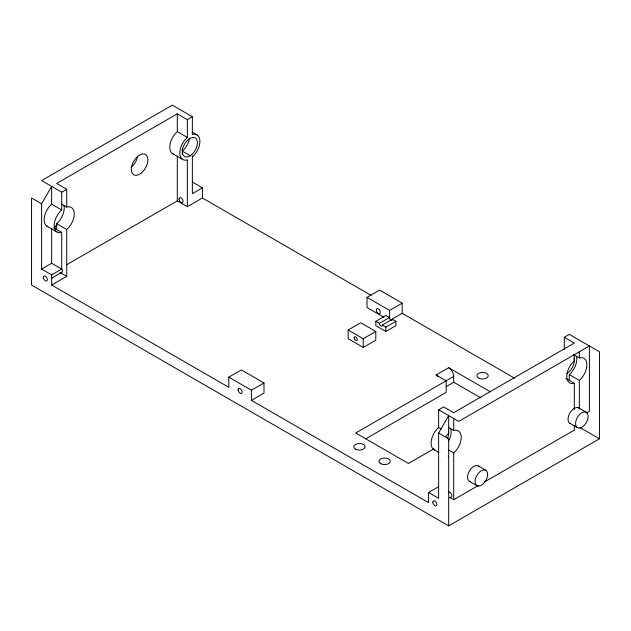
<?xml version="1.0" encoding="UTF-8"?>
<svg xmlns="http://www.w3.org/2000/svg" width="631" height="631" viewBox="0 0 631 631"><rect width="100%" height="100%" fill="white"/><g stroke="black" fill="none" stroke-linecap="round" stroke-linejoin="round"><path stroke-width="0.95" d="M54.163 228.059L61.704 232.413L61.704 269.074L51.655 274.879L41.599 269.074L41.599 203.789L51.655 186.382L51.655 204.184L51.056 204.704A14.213 8.203 -60 0 0 44.288 217.474A14.213 8.203 -60 0 0 47.759 226.584M51.655 274.879L51.655 285.031L228.808 387.316L228.808 377.157L251.422 390.218L251.422 400.37L428.575 502.647L428.575 492.495L438.632 498.301L438.632 433.008L448.68 415.6L448.68 433.402L448.089 433.923A14.213 8.203 -60 0 0 445.809 436.478M192.368 156.977L192.968 156.456A14.213 8.203 -60 0 0 199.909 141.407A14.213 8.203 -60 0 0 192.968 134.379L192.368 134.545L192.368 116.743L172.271 105.14L41.599 180.576L61.704 192.187L61.704 209.989L61.112 210.502A14.213 8.203 -60 0 0 54.163 225.551A14.213 8.203 -60 0 0 61.112 232.579L61.704 232.413M56.68 229.558L56.68 223.705L57.271 223.193A14.213 8.203 -60 0 0 63.905 205.438M192.368 116.743L187.344 119.645L177.295 113.84L177.295 131.642L176.704 132.163A14.213 8.203 -60 0 0 169.936 144.933A14.213 8.203 -60 0 0 173.399 154.051M51.655 285.031L66.728 276.331L66.728 229.51L67.32 228.998A14.213 8.203 -60 0 0 74.269 213.948A14.213 8.203 -60 0 0 67.32 206.921L66.728 207.086L61.704 204.184M187.344 119.645L187.344 137.448L186.752 137.968A14.213 8.203 -60 0 0 179.803 153.01A14.213 8.203 -60 0 0 186.752 160.045L187.344 159.872L187.344 206.692L177.295 200.887L66.87 264.641M182.32 154.067L182.32 151.172L182.911 150.651A14.213 8.203 -60 0 0 189.545 138.67M564.272 349.44L564.272 337.262L574.32 343.067L453.705 412.698L443.656 406.9L438.632 409.803L438.632 427.597L438.032 428.118A14.213 8.203 -60 0 0 431.265 440.888A14.213 8.203 -60 0 0 434.735 450.006M449.517 497.331L453.705 499.752L453.705 452.932L454.296 452.411A14.213 8.203 -60 0 0 461.245 437.362A14.213 8.203 -60 0 0 454.296 430.334L453.705 430.5L448.68 427.597M569.296 380.375L569.296 374.593L569.888 374.073A14.213 8.203 -60 0 0 576.521 356.318M579.345 408.367L579.345 380.39L579.944 379.878A14.213 8.203 -60 0 0 586.885 364.828A14.213 8.203 -60 0 0 579.944 357.801L579.345 357.966L573.484 354.583M177.295 113.84L56.68 183.479L66.728 189.284L66.728 207.086M61.704 192.187L66.728 189.284M41.599 269.074L51.655 263.269L61.704 269.074M371.06 295.347L202.425 197.992L202.425 187.833L192.368 193.638L192.368 155.723M51.821 278.066L61.87 272.261M187.344 206.692L202.425 197.992M228.808 377.157L241.373 369.908L263.987 382.962L263.987 393.113L251.422 400.37M383.766 317.196L367.013 307.518L367.013 297.367L379.578 290.11L402.192 303.172L402.192 313.323L514.62 378.229M348.17 330.005L360.735 322.756L375.808 331.456L375.808 340.164L363.243 347.421L348.17 338.713L348.17 330.005L363.243 338.713L375.808 331.456M251.422 390.218L263.987 382.962M367.013 297.367L389.627 310.42L402.192 303.172M375.808 321.305L379.326 323.34A2.13 1.23 60 0 0 380.832 325.943A2.13 1.23 60 0 0 382.339 325.075L392.387 319.27L395.913 321.305L395.913 325.659L385.856 331.456L375.808 325.659L375.808 321.305L385.856 315.5L389.382 317.535A2.13 1.23 60 0 0 391.275 320.303M379.326 323.34L389.382 317.535M390.463 320.098L402.192 313.323M382.339 325.075L385.856 327.11L395.913 321.305M437.835 376.328A7.107 4.101 60 0 0 436.116 374.98L448.68 367.731L490.279 391.741M448.68 367.731A7.107 4.101 60 0 1 453.705 376.431L355.703 433.016L408.478 463.477L434.018 448.728M446.164 386.59L453.705 382.236L480.901 397.94M365.948 438.703L446.164 392.395L446.164 380.785L436.116 374.98M564.272 337.262L569.296 334.359L599.45 351.767L599.45 438.813L448.68 525.86L31.55 285.038L31.55 197.984L41.599 203.789M428.575 492.495L438.632 486.69M586.049 413.187L589.401 411.254L589.401 345.969L458.729 421.405L438.632 409.803M453.705 499.752L478.337 485.523M484.285 482.092L574.32 430.113L574.32 425.231M574.32 409.629L574.32 383.293L573.729 383.459A14.213 8.203 -60 0 1 566.78 376.431A14.213 8.203 -60 0 1 573.729 361.382L574.32 360.869L574.32 354.306M448.089 456L448.68 455.834M192.163 132.131L197.188 135.034M177.295 131.642L187.344 137.448M182.32 151.172L190.696 156.007M569.296 374.593L579.345 380.39M565.944 378.458L574.32 383.293M172.484 153.585L182.533 159.383M192.368 182.028L202.425 187.833M578.761 407.91L586.302 412.264A8.881 5.127 -60 0 1 583.486 426.028A8.881 5.127 -60 0 1 575.795 421.579A8.881 5.127 -60 0 1 586.302 412.264M579.834 427.487L599.45 438.813M569.88 423.298L577.42 427.652M51.655 204.184L61.704 209.989M438.632 427.597L441.14 429.048M438.632 433.008L448.68 438.813L448.68 525.86M478.251 465.938L485.791 470.292A8.881 5.127 -60 0 1 482.975 484.056A8.881 5.127 -60 0 1 475.277 479.615A8.881 5.127 -60 0 1 485.791 470.292M56.68 223.705L66.728 229.51M448.68 450.029L453.705 452.932M46.836 226.119L56.893 231.924M433.812 449.54L438.837 452.443M469.369 481.327L476.902 485.681M60.032 272.458L66.728 276.331M579.345 351.404L579.345 357.966M453.705 376.431L453.705 382.236M453.705 418.321L453.705 430.5M389.627 310.42L389.627 318.734M385.856 327.11L385.856 331.456M363.243 338.713L363.243 347.421M182.32 149.082L182.32 151.038M177.295 156.023L177.295 200.887M51.655 228.54L51.655 263.269M61.452 268.372A2.839 1.641 60 0 1 62.437 271.251A2.839 1.641 60 0 1 60.97 272.347M137.582 156.559A11.729 6.767 -60 0 1 131.106 167.325M450.881 428.859A14.213 8.203 -60 0 1 448.467 441.077M448.31 430.531A10.664 6.152 -60 0 1 447.237 438.963M573.95 357.998A10.664 6.152 -60 0 1 566.78 373.528M53.824 227.988A8.881 5.127 -60 0 1 56.68 225.551M55.347 226.008A8.881 5.127 -60 0 1 54.739 228.517M470.119 481.634A8.881 5.127 -60 0 1 469.369 471.073A8.881 5.127 -60 0 1 478.89 466.435M570.629 423.606A8.881 5.127 -60 0 1 570.243 412.445A8.881 5.127 -60 0 1 579.921 409.077M392.387 319.27A2.13 1.23 60 0 1 392.34 319.688M392.19 320.02A2.13 1.23 60 0 1 391.946 320.248M448.199 492.503A2.839 1.641 60 0 1 451.528 494.176A2.839 1.641 60 0 1 450.455 497.212M381.021 463.856A5.687 3.281 0 0 0 390.218 461.813A5.687 3.281 0 0 0 382.567 458.24A5.687 3.281 0 0 0 381.021 463.856M355.9 449.343A5.687 3.281 0 0 0 365.089 447.308A5.687 3.281 0 0 0 357.438 443.727A5.687 3.281 0 0 0 355.9 449.343M479.024 378.261A5.687 3.281 0 0 0 488.22 376.218A5.687 3.281 0 0 0 480.57 372.645A5.687 3.281 0 0 0 479.024 378.261M43.358 277.348A2.839 1.641 60 0 0 46.378 281.095A2.839 1.641 60 0 0 46.378 277.072A2.839 1.641 60 0 0 43.358 277.348M238.108 389.777A2.839 1.641 60 0 0 241.121 393.531A2.839 1.641 60 0 0 241.121 389.508A2.839 1.641 60 0 0 238.108 389.777M432.85 502.213A2.839 1.641 60 0 0 435.863 505.967A2.839 1.641 60 0 0 435.863 501.945A2.839 1.641 60 0 0 432.85 502.213M141.494 172.847A11.729 6.767 -60 0 0 145.643 154.571A11.729 6.767 -60 0 0 131.666 166.434A11.729 6.767 -60 0 0 141.494 172.847M191.808 154.492A10.664 6.152 -60 0 0 195.192 137.976A10.664 6.152 -60 0 0 182.58 149.161A10.664 6.152 -60 0 0 191.808 154.492M354.196 337.845A2.13 1.23 60 0 0 356.46 340.653A2.13 1.23 60 0 0 356.46 337.64A2.13 1.23 60 0 0 354.196 337.845M376.313 309.987A2.839 1.641 60 0 0 379.326 313.741A2.839 1.641 60 0 0 379.326 309.718A2.839 1.641 60 0 0 376.313 309.987M179.054 199.002A2.839 1.641 60 0 0 182.067 202.756A2.839 1.641 60 0 0 182.067 198.733A2.839 1.641 60 0 0 179.054 199.002"/></g></svg>
